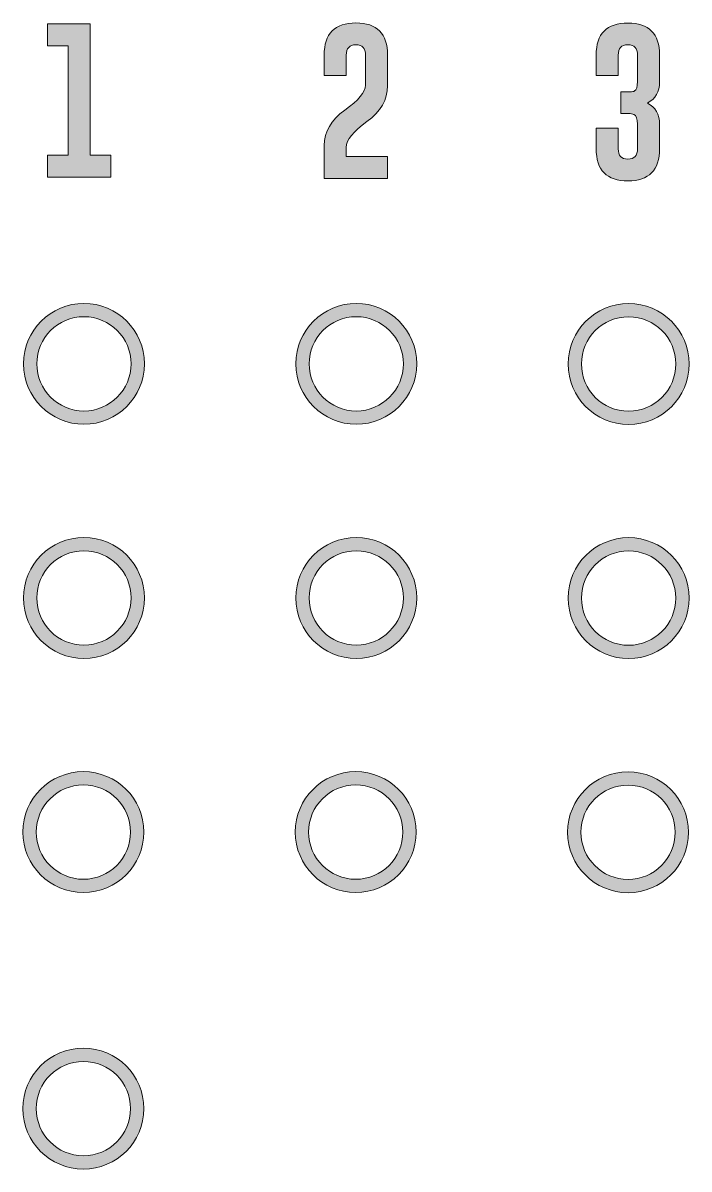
# Model space of a CAD drawing. Header units: inches. Extents: x 3.4 to 89.2, y -46.3 to -3.9.
# Drawn here: x 3.38 to 21.04, y -34.34 to -3.96 of the extents above; entities that cross this region are included whole.
import ezdxf

# ---------------------------------------------------------------- set-up
doc = ezdxf.new("R2010")
doc.units = ezdxf.units.IN
doc.header["$MEASUREMENT"] = 0
doc.layers.add('With Dials 2', color=7, linetype='Continuous')

# ---------------------------------------------------------------- blocks, each defined once
blk = doc.blocks.new('block 3')
at = {"layer": 'With Dials 2', "true_color": 0x231f20}
h = blk.add_hatch(color=250, dxfattribs=at)
h.dxf.hatch_style = 2
h.paths.add_polyline_path([(5.166, -3.992), (5.166, -7.471), (5.714, -7.471), (5.714, -8.048), (4.034, -8.048), (4.034, -7.471), (4.581, -7.471), (4.581, -4.569), (4.034, -4.569), (4.034, -3.992)])
at = {"layer": 'With Dials 2', "lineweight": 0}
blk.add_lwpolyline([(5.166, -3.992), (5.166, -7.471), (5.714, -7.471), (5.714, -8.048), (4.034, -8.048), (4.034, -7.471), (4.581, -7.471), (4.581, -4.569), (4.034, -4.569), (4.034, -3.992), (5.166, -3.992)], dxfattribs=at)
blk = doc.blocks.new('block 4')
at = {"layer": 'With Dials 2', "true_color": 0x231f20}
h = blk.add_hatch(color=250, dxfattribs=at)
h.dxf.hatch_style = 2
edge = h.paths.add_edge_path()
edge.add_spline(control_points=[(11.37, -7.216), (11.37, -6.851), (11.552, -6.538), (11.916, -6.277), (12.281, -6.017), (12.464, -5.796), (12.466, -5.614), (12.466, -5.614), (12.466, -4.818), (12.466, -4.818), (12.466, -4.635), (12.382, -4.543), (12.214, -4.543), (12.214, -4.543), (12.209, -4.543), (12.209, -4.543), (12.04, -4.543), (11.955, -4.635), (11.955, -4.818), (11.955, -4.818), (11.955, -5.362), (11.955, -5.362), (11.955, -5.362), (11.37, -5.362), (11.37, -5.362), (11.37, -5.362), (11.37, -4.818), (11.37, -4.818), (11.37, -4.249), (11.65, -3.964), (12.209, -3.964), (12.77, -3.964), (13.051, -4.249), (13.051, -4.818), (13.051, -4.818), (13.051, -5.628), (13.051, -5.628), (13.051, -6), (12.868, -6.317), (12.503, -6.579), (12.138, -6.84), (11.955, -7.068), (11.955, -7.265), (11.955, -7.265), (11.955, -7.509), (11.955, -7.509), (11.955, -7.509), (13.051, -7.509), (13.051, -7.509), (13.051, -7.509), (13.051, -8.086), (13.051, -8.086), (13.051, -8.086), (11.37, -8.086), (11.37, -8.086), (11.37, -8.086), (11.37, -7.216), (11.37, -7.216)], knot_values=[0, 0, 0, 0, 1, 1, 1, 2, 2, 2, 3, 3, 3, 4, 4, 4, 5, 5, 5, 6, 6, 6, 7, 7, 7, 8, 8, 8, 9, 9, 9, 10, 10, 10, 11, 11, 11, 12, 12, 12, 13, 13, 13, 14, 14, 14, 15, 15, 15, 16, 16, 16, 17, 17, 17, 18, 18, 18, 19, 19, 19, 19], degree=3, periodic=1)
at = {"layer": 'With Dials 2', "lineweight": 0}
blk.add_open_spline([(11.37, -7.216), (11.37, -6.851), (11.552, -6.538), (11.916, -6.277), (12.281, -6.017), (12.464, -5.796), (12.466, -5.614), (12.466, -5.614), (12.466, -4.818), (12.466, -4.818), (12.466, -4.635), (12.382, -4.543), (12.214, -4.543), (12.214, -4.543), (12.209, -4.543), (12.209, -4.543), (12.04, -4.543), (11.955, -4.635), (11.955, -4.818), (11.955, -4.818), (11.955, -5.362), (11.955, -5.362), (11.955, -5.362), (11.37, -5.362), (11.37, -5.362), (11.37, -5.362), (11.37, -4.818), (11.37, -4.818), (11.37, -4.249), (11.65, -3.964), (12.209, -3.964), (12.77, -3.964), (13.051, -4.249), (13.051, -4.818), (13.051, -4.818), (13.051, -5.628), (13.051, -5.628), (13.051, -6), (12.868, -6.317), (12.503, -6.579), (12.138, -6.84), (11.955, -7.068), (11.955, -7.265), (11.955, -7.265), (11.955, -7.509), (11.955, -7.509), (11.955, -7.509), (13.051, -7.509), (13.051, -7.509), (13.051, -7.509), (13.051, -8.086), (13.051, -8.086), (13.051, -8.086), (11.37, -8.086), (11.37, -8.086), (11.37, -8.086), (11.37, -7.216), (11.37, -7.216)], degree=3, knots=[0, 0, 0, 0, 1, 1, 1, 2, 2, 2, 3, 3, 3, 4, 4, 4, 5, 5, 5, 6, 6, 6, 7, 7, 7, 8, 8, 8, 9, 9, 9, 10, 10, 10, 11, 11, 11, 12, 12, 12, 13, 13, 13, 14, 14, 14, 15, 15, 15, 16, 16, 16, 17, 17, 17, 18, 18, 18, 19, 19, 19, 19], dxfattribs=at)
blk = doc.blocks.new('block 5')
at = {"layer": 'With Dials 2', "true_color": 0x231f20}
h = blk.add_hatch(color=250, dxfattribs=at)
h.dxf.hatch_style = 2
edge = h.paths.add_edge_path()
edge.add_spline(control_points=[(19.676, -4.818), (19.676, -4.636), (19.592, -4.545), (19.422, -4.543), (19.422, -4.543), (19.418, -4.543), (19.418, -4.543), (19.25, -4.543), (19.166, -4.635), (19.166, -4.818), (19.166, -4.818), (19.166, -5.362), (19.166, -5.362), (19.166, -5.362), (18.581, -5.362), (18.581, -5.362), (18.581, -5.362), (18.581, -4.818), (18.581, -4.818), (18.581, -4.25), (18.861, -3.967), (19.42, -3.967), (19.981, -3.967), (20.261, -4.25), (20.261, -4.818), (20.261, -4.818), (20.261, -5.523), (20.261, -5.523), (20.261, -5.789), (20.154, -5.977), (19.941, -6.087), (20.154, -6.198), (20.261, -6.386), (20.261, -6.652), (20.261, -6.652), (20.261, -7.299), (20.261, -7.299), (20.261, -7.866), (19.981, -8.15), (19.42, -8.15), (18.861, -8.15), (18.581, -7.866), (18.581, -7.299), (18.581, -7.299), (18.581, -6.755), (18.581, -6.755), (18.581, -6.755), (19.166, -6.755), (19.166, -6.755), (19.166, -6.755), (19.166, -7.299), (19.166, -7.299), (19.166, -7.482), (19.25, -7.574), (19.418, -7.574), (19.418, -7.574), (19.422, -7.574), (19.422, -7.574), (19.592, -7.572), (19.676, -7.481), (19.676, -7.299), (19.676, -7.299), (19.676, -6.652), (19.676, -6.652), (19.676, -6.504), (19.645, -6.417), (19.583, -6.389), (19.55, -6.375), (19.499, -6.368), (19.43, -6.368), (19.43, -6.368), (19.238, -6.368), (19.238, -6.368), (19.238, -6.368), (19.238, -5.792), (19.238, -5.792), (19.238, -5.792), (19.476, -5.792), (19.476, -5.792), (19.531, -5.792), (19.572, -5.783), (19.6, -5.767), (19.651, -5.738), (19.676, -5.655), (19.676, -5.519), (19.676, -5.519), (19.676, -4.818), (19.676, -4.818)], knot_values=[0, 0, 0, 0, 1, 1, 1, 2, 2, 2, 3, 3, 3, 4, 4, 4, 5, 5, 5, 6, 6, 6, 7, 7, 7, 8, 8, 8, 9, 9, 9, 10, 10, 10, 11, 11, 11, 12, 12, 12, 13, 13, 13, 14, 14, 14, 15, 15, 15, 16, 16, 16, 17, 17, 17, 18, 18, 18, 19, 19, 19, 20, 20, 20, 21, 21, 21, 22, 22, 22, 23, 23, 23, 24, 24, 24, 25, 25, 25, 26, 26, 26, 27, 27, 27, 28, 28, 28, 29, 29, 29, 29], degree=3, periodic=1)
at = {"layer": 'With Dials 2', "lineweight": 0}
blk.add_open_spline([(19.676, -4.818), (19.676, -4.636), (19.592, -4.545), (19.422, -4.543), (19.422, -4.543), (19.418, -4.543), (19.418, -4.543), (19.25, -4.543), (19.166, -4.635), (19.166, -4.818), (19.166, -4.818), (19.166, -5.362), (19.166, -5.362), (19.166, -5.362), (18.581, -5.362), (18.581, -5.362), (18.581, -5.362), (18.581, -4.818), (18.581, -4.818), (18.581, -4.25), (18.861, -3.967), (19.42, -3.967), (19.981, -3.967), (20.261, -4.25), (20.261, -4.818), (20.261, -4.818), (20.261, -5.523), (20.261, -5.523), (20.261, -5.789), (20.154, -5.977), (19.941, -6.087), (20.154, -6.198), (20.261, -6.386), (20.261, -6.652), (20.261, -6.652), (20.261, -7.299), (20.261, -7.299), (20.261, -7.866), (19.981, -8.15), (19.42, -8.15), (18.861, -8.15), (18.581, -7.866), (18.581, -7.299), (18.581, -7.299), (18.581, -6.755), (18.581, -6.755), (18.581, -6.755), (19.166, -6.755), (19.166, -6.755), (19.166, -6.755), (19.166, -7.299), (19.166, -7.299), (19.166, -7.482), (19.25, -7.574), (19.418, -7.574), (19.418, -7.574), (19.422, -7.574), (19.422, -7.574), (19.592, -7.572), (19.676, -7.481), (19.676, -7.299), (19.676, -7.299), (19.676, -6.652), (19.676, -6.652), (19.676, -6.504), (19.645, -6.417), (19.583, -6.389), (19.55, -6.375), (19.499, -6.368), (19.43, -6.368), (19.43, -6.368), (19.238, -6.368), (19.238, -6.368), (19.238, -6.368), (19.238, -5.792), (19.238, -5.792), (19.238, -5.792), (19.476, -5.792), (19.476, -5.792), (19.531, -5.792), (19.572, -5.783), (19.6, -5.767), (19.651, -5.738), (19.676, -5.655), (19.676, -5.519), (19.676, -5.519), (19.676, -4.818), (19.676, -4.818)], degree=3, knots=[0, 0, 0, 0, 1, 1, 1, 2, 2, 2, 3, 3, 3, 4, 4, 4, 5, 5, 5, 6, 6, 6, 7, 7, 7, 8, 8, 8, 9, 9, 9, 10, 10, 10, 11, 11, 11, 12, 12, 12, 13, 13, 13, 14, 14, 14, 15, 15, 15, 16, 16, 16, 17, 17, 17, 18, 18, 18, 19, 19, 19, 20, 20, 20, 21, 21, 21, 22, 22, 22, 23, 23, 23, 24, 24, 24, 25, 25, 25, 26, 26, 26, 27, 27, 27, 28, 28, 28, 29, 29, 29, 29], dxfattribs=at)
blk = doc.blocks.new('block 2')
at = {"layer": 'With Dials 2'}
for name in ['block 3', 'block 4', 'block 5']:
    blk.add_blockref(name, (0, 0), dxfattribs=at)
blk = doc.blocks.new('block 14')
at = {"layer": 'With Dials 2', "true_color": 0x231f20}
h = blk.add_hatch(color=250, dxfattribs=at)
h.dxf.hatch_style = 2
edge = h.paths.add_edge_path()
edge.add_spline(control_points=[(5, -11.397), (4.116, -11.397), (3.397, -12.116), (3.397, -13), (3.397, -13.883), (4.116, -14.602), (5, -14.602), (5.884, -14.602), (6.603, -13.883), (6.603, -13), (6.603, -12.116), (5.884, -11.397), (5, -11.397), (5, -11.397), (5, -11.397), (5, -11.397)], knot_values=[0, 0, 0, 0, 1, 1, 1, 2, 2, 2, 3, 3, 3, 4, 4, 4, 5, 5, 5, 5], degree=3, periodic=1)
edge = h.paths.add_edge_path()
edge.add_spline(control_points=[(5, -11.75), (5.69, -11.75), (6.25, -12.309), (6.25, -13), (6.25, -13.69), (5.69, -14.25), (5, -14.25), (4.31, -14.25), (3.75, -13.69), (3.75, -13), (3.75, -12.309), (4.31, -11.75), (5, -11.75)], knot_values=[0, 0, 0, 0, 0.352778, 0.352778, 0.352778, 0.705556, 0.705556, 0.705556, 1.058333, 1.058333, 1.058333, 1.411111, 1.411111, 1.411111, 1.411111], degree=3, periodic=0)
edge.add_line((5, -11.75), (5, -11.75))
at = {"layer": 'With Dials 2', "lineweight": 0}
for points, knots in [([(5, -11.397), (4.116, -11.397), (3.397, -12.116), (3.397, -13), (3.397, -13.883), (4.116, -14.602), (5, -14.602), (5.884, -14.602), (6.603, -13.883), (6.603, -13), (6.603, -12.116), (5.884, -11.397), (5, -11.397), (5, -11.397), (5, -11.397), (5, -11.397)], [0, 0, 0, 0, 1, 1, 1, 2, 2, 2, 3, 3, 3, 4, 4, 4, 5, 5, 5, 5]), ([(5, -11.75), (5.69, -11.75), (6.25, -12.309), (6.25, -13), (6.25, -13.69), (5.69, -14.25), (5, -14.25), (4.31, -14.25), (3.75, -13.69), (3.75, -13), (3.75, -12.309), (4.31, -11.75), (5, -11.75)], [0, 0, 0, 0, 1, 1, 1, 2, 2, 2, 3, 3, 3, 4, 4, 4, 4])]:
    blk.add_open_spline(points, degree=3, knots=knots, dxfattribs=at)
blk = doc.blocks.new('block 15')
at = {"layer": 'With Dials 2', "true_color": 0x231f20}
h = blk.add_hatch(color=250, dxfattribs=at)
h.dxf.hatch_style = 2
edge = h.paths.add_edge_path()
edge.add_spline(control_points=[(5, -17.602), (4.116, -17.602), (3.397, -18.321), (3.397, -19.205), (3.397, -20.089), (4.116, -20.808), (5, -20.808), (5.884, -20.808), (6.603, -20.089), (6.603, -19.205), (6.603, -18.321), (5.884, -17.602), (5, -17.602), (5, -17.602), (5, -17.602), (5, -17.602)], knot_values=[0, 0, 0, 0, 1, 1, 1, 2, 2, 2, 3, 3, 3, 4, 4, 4, 5, 5, 5, 5], degree=3, periodic=1)
edge = h.paths.add_edge_path()
edge.add_spline(control_points=[(5, -17.955), (5.69, -17.955), (6.25, -18.515), (6.25, -19.205), (6.25, -19.896), (5.69, -20.455), (5, -20.455), (4.31, -20.455), (3.75, -19.896), (3.75, -19.205), (3.75, -18.515), (4.31, -17.955), (5, -17.955)], knot_values=[0, 0, 0, 0, 0.352778, 0.352778, 0.352778, 0.705556, 0.705556, 0.705556, 1.058333, 1.058333, 1.058333, 1.411111, 1.411111, 1.411111, 1.411111], degree=3, periodic=0)
edge.add_line((5, -17.955), (5, -17.955))
at = {"layer": 'With Dials 2', "lineweight": 0}
for points, knots in [([(5, -17.602), (4.116, -17.602), (3.397, -18.321), (3.397, -19.205), (3.397, -20.089), (4.116, -20.808), (5, -20.808), (5.884, -20.808), (6.603, -20.089), (6.603, -19.205), (6.603, -18.321), (5.884, -17.602), (5, -17.602), (5, -17.602), (5, -17.602), (5, -17.602)], [0, 0, 0, 0, 1, 1, 1, 2, 2, 2, 3, 3, 3, 4, 4, 4, 5, 5, 5, 5]), ([(5, -17.955), (5.69, -17.955), (6.25, -18.515), (6.25, -19.205), (6.25, -19.896), (5.69, -20.455), (5, -20.455), (4.31, -20.455), (3.75, -19.896), (3.75, -19.205), (3.75, -18.515), (4.31, -17.955), (5, -17.955)], [0, 0, 0, 0, 1, 1, 1, 2, 2, 2, 3, 3, 3, 4, 4, 4, 4])]:
    blk.add_open_spline(points, degree=3, knots=knots, dxfattribs=at)
blk = doc.blocks.new('block 17')
at = {"layer": 'With Dials 2', "true_color": 0x231f20}
h = blk.add_hatch(color=250, dxfattribs=at)
h.dxf.hatch_style = 2
edge = h.paths.add_edge_path()
edge.add_spline(control_points=[(4.985, -23.808), (4.101, -23.808), (3.382, -24.527), (3.382, -25.411), (3.382, -26.294), (4.101, -27.013), (4.985, -27.013), (5.869, -27.013), (6.588, -26.294), (6.588, -25.411), (6.588, -24.527), (5.869, -23.808), (4.985, -23.808), (4.985, -23.808), (4.985, -23.808), (4.985, -23.808)], knot_values=[0, 0, 0, 0, 1, 1, 1, 2, 2, 2, 3, 3, 3, 4, 4, 4, 5, 5, 5, 5], degree=3, periodic=1)
edge = h.paths.add_edge_path()
edge.add_spline(control_points=[(4.985, -24.161), (5.676, -24.161), (6.235, -24.72), (6.235, -25.411), (6.235, -26.101), (5.676, -26.661), (4.985, -26.661), (4.295, -26.661), (3.735, -26.101), (3.735, -25.411), (3.735, -24.72), (4.295, -24.161), (4.985, -24.161)], knot_values=[0, 0, 0, 0, 0.352778, 0.352778, 0.352778, 0.705556, 0.705556, 0.705556, 1.058333, 1.058333, 1.058333, 1.411111, 1.411111, 1.411111, 1.411111], degree=3, periodic=0)
edge.add_line((4.985, -24.161), (4.985, -24.161))
at = {"layer": 'With Dials 2', "lineweight": 0}
for points, knots in [([(4.985, -23.808), (4.101, -23.808), (3.382, -24.527), (3.382, -25.411), (3.382, -26.294), (4.101, -27.013), (4.985, -27.013), (5.869, -27.013), (6.588, -26.294), (6.588, -25.411), (6.588, -24.527), (5.869, -23.808), (4.985, -23.808), (4.985, -23.808), (4.985, -23.808), (4.985, -23.808)], [0, 0, 0, 0, 1, 1, 1, 2, 2, 2, 3, 3, 3, 4, 4, 4, 5, 5, 5, 5]), ([(4.985, -24.161), (5.676, -24.161), (6.235, -24.72), (6.235, -25.411), (6.235, -26.101), (5.676, -26.661), (4.985, -26.661), (4.295, -26.661), (3.735, -26.101), (3.735, -25.411), (3.735, -24.72), (4.295, -24.161), (4.985, -24.161)], [0, 0, 0, 0, 1, 1, 1, 2, 2, 2, 3, 3, 3, 4, 4, 4, 4])]:
    blk.add_open_spline(points, degree=3, knots=knots, dxfattribs=at)
blk = doc.blocks.new('block 18')
at = {"layer": 'With Dials 2', "true_color": 0x231f20}
h = blk.add_hatch(color=250, dxfattribs=at)
h.dxf.hatch_style = 2
edge = h.paths.add_edge_path()
edge.add_spline(control_points=[(4.985, -31.137), (4.101, -31.137), (3.382, -31.856), (3.382, -32.739), (3.382, -33.623), (4.101, -34.342), (4.985, -34.342), (5.869, -34.342), (6.588, -33.623), (6.588, -32.739), (6.588, -31.856), (5.869, -31.137), (4.985, -31.137), (4.985, -31.137), (4.985, -31.137), (4.985, -31.137)], knot_values=[0, 0, 0, 0, 1, 1, 1, 2, 2, 2, 3, 3, 3, 4, 4, 4, 5, 5, 5, 5], degree=3, periodic=1)
edge = h.paths.add_edge_path()
edge.add_spline(control_points=[(4.985, -31.489), (5.676, -31.489), (6.235, -32.049), (6.235, -32.739), (6.235, -33.43), (5.676, -33.989), (4.985, -33.989), (4.295, -33.989), (3.735, -33.43), (3.735, -32.739), (3.735, -32.049), (4.295, -31.489), (4.985, -31.489)], knot_values=[0, 0, 0, 0, 0.352778, 0.352778, 0.352778, 0.705556, 0.705556, 0.705556, 1.058333, 1.058333, 1.058333, 1.411111, 1.411111, 1.411111, 1.411111], degree=3, periodic=0)
edge.add_line((4.985, -31.489), (4.985, -31.489))
at = {"layer": 'With Dials 2', "lineweight": 0}
for points, knots in [([(4.985, -31.137), (4.101, -31.137), (3.382, -31.856), (3.382, -32.739), (3.382, -33.623), (4.101, -34.342), (4.985, -34.342), (5.869, -34.342), (6.588, -33.623), (6.588, -32.739), (6.588, -31.856), (5.869, -31.137), (4.985, -31.137), (4.985, -31.137), (4.985, -31.137), (4.985, -31.137)], [0, 0, 0, 0, 1, 1, 1, 2, 2, 2, 3, 3, 3, 4, 4, 4, 5, 5, 5, 5]), ([(4.985, -31.489), (5.676, -31.489), (6.235, -32.049), (6.235, -32.739), (6.235, -33.43), (5.676, -33.989), (4.985, -33.989), (4.295, -33.989), (3.735, -33.43), (3.735, -32.739), (3.735, -32.049), (4.295, -31.489), (4.985, -31.489)], [0, 0, 0, 0, 1, 1, 1, 2, 2, 2, 3, 3, 3, 4, 4, 4, 4])]:
    blk.add_open_spline(points, degree=3, knots=knots, dxfattribs=at)
blk = doc.blocks.new('block 16')
at = {"layer": 'With Dials 2'}
for name in ['block 17', 'block 18']:
    blk.add_blockref(name, (0, 0), dxfattribs=at)
blk = doc.blocks.new('block 13')
at = {"layer": 'With Dials 2'}
for name in ['block 14', 'block 15', 'block 16']:
    blk.add_blockref(name, (0, 0), dxfattribs=at)
blk = doc.blocks.new('block 34')
at = {"layer": 'With Dials 2', "true_color": 0x231f20}
h = blk.add_hatch(color=250, dxfattribs=at)
h.dxf.hatch_style = 2
edge = h.paths.add_edge_path()
edge.add_spline(control_points=[(19.441, -11.401), (18.557, -11.401), (17.838, -12.12), (17.838, -13.004), (17.838, -13.887), (18.557, -14.606), (19.441, -14.606), (20.324, -14.606), (21.044, -13.887), (21.044, -13.004), (21.044, -12.12), (20.324, -11.401), (19.441, -11.401), (19.441, -11.401), (19.441, -11.401), (19.441, -11.401)], knot_values=[0, 0, 0, 0, 1, 1, 1, 2, 2, 2, 3, 3, 3, 4, 4, 4, 5, 5, 5, 5], degree=3, periodic=1)
edge = h.paths.add_edge_path()
edge.add_spline(control_points=[(19.441, -11.754), (20.131, -11.754), (20.691, -12.313), (20.691, -13.004), (20.691, -13.694), (20.131, -14.254), (19.441, -14.254), (18.75, -14.254), (18.191, -13.694), (18.191, -13.004), (18.191, -12.313), (18.75, -11.754), (19.441, -11.754)], knot_values=[0, 0, 0, 0, 0.352778, 0.352778, 0.352778, 0.705556, 0.705556, 0.705556, 1.058333, 1.058333, 1.058333, 1.411111, 1.411111, 1.411111, 1.411111], degree=3, periodic=0)
edge.add_line((19.441, -11.754), (19.441, -11.754))
at = {"layer": 'With Dials 2', "lineweight": 0}
for points, knots in [([(19.441, -11.401), (18.557, -11.401), (17.838, -12.12), (17.838, -13.004), (17.838, -13.887), (18.557, -14.606), (19.441, -14.606), (20.324, -14.606), (21.044, -13.887), (21.044, -13.004), (21.044, -12.12), (20.324, -11.401), (19.441, -11.401), (19.441, -11.401), (19.441, -11.401), (19.441, -11.401)], [0, 0, 0, 0, 1, 1, 1, 2, 2, 2, 3, 3, 3, 4, 4, 4, 5, 5, 5, 5]), ([(19.441, -11.754), (20.131, -11.754), (20.691, -12.313), (20.691, -13.004), (20.691, -13.694), (20.131, -14.254), (19.441, -14.254), (18.75, -14.254), (18.191, -13.694), (18.191, -13.004), (18.191, -12.313), (18.75, -11.754), (19.441, -11.754)], [0, 0, 0, 0, 1, 1, 1, 2, 2, 2, 3, 3, 3, 4, 4, 4, 4])]:
    blk.add_open_spline(points, degree=3, knots=knots, dxfattribs=at)
blk = doc.blocks.new('block 35')
at = {"layer": 'With Dials 2', "true_color": 0x231f20}
h = blk.add_hatch(color=250, dxfattribs=at)
h.dxf.hatch_style = 2
edge = h.paths.add_edge_path()
edge.add_spline(control_points=[(19.441, -17.606), (18.557, -17.606), (17.838, -18.325), (17.838, -19.209), (17.838, -20.093), (18.557, -20.812), (19.441, -20.812), (20.324, -20.812), (21.044, -20.093), (21.044, -19.209), (21.044, -18.325), (20.324, -17.606), (19.441, -17.606), (19.441, -17.606), (19.441, -17.606), (19.441, -17.606)], knot_values=[0, 0, 0, 0, 1, 1, 1, 2, 2, 2, 3, 3, 3, 4, 4, 4, 5, 5, 5, 5], degree=3, periodic=1)
edge = h.paths.add_edge_path()
edge.add_spline(control_points=[(19.441, -17.959), (20.131, -17.959), (20.691, -18.519), (20.691, -19.209), (20.691, -19.899), (20.131, -20.459), (19.441, -20.459), (18.75, -20.459), (18.191, -19.899), (18.191, -19.209), (18.191, -18.519), (18.75, -17.959), (19.441, -17.959)], knot_values=[0, 0, 0, 0, 0.352778, 0.352778, 0.352778, 0.705556, 0.705556, 0.705556, 1.058333, 1.058333, 1.058333, 1.411111, 1.411111, 1.411111, 1.411111], degree=3, periodic=0)
edge.add_line((19.441, -17.959), (19.441, -17.959))
at = {"layer": 'With Dials 2', "lineweight": 0}
for points, knots in [([(19.441, -17.606), (18.557, -17.606), (17.838, -18.325), (17.838, -19.209), (17.838, -20.093), (18.557, -20.812), (19.441, -20.812), (20.324, -20.812), (21.044, -20.093), (21.044, -19.209), (21.044, -18.325), (20.324, -17.606), (19.441, -17.606), (19.441, -17.606), (19.441, -17.606), (19.441, -17.606)], [0, 0, 0, 0, 1, 1, 1, 2, 2, 2, 3, 3, 3, 4, 4, 4, 5, 5, 5, 5]), ([(19.441, -17.959), (20.131, -17.959), (20.691, -18.519), (20.691, -19.209), (20.691, -19.899), (20.131, -20.459), (19.441, -20.459), (18.75, -20.459), (18.191, -19.899), (18.191, -19.209), (18.191, -18.519), (18.75, -17.959), (19.441, -17.959)], [0, 0, 0, 0, 1, 1, 1, 2, 2, 2, 3, 3, 3, 4, 4, 4, 4])]:
    blk.add_open_spline(points, degree=3, knots=knots, dxfattribs=at)
blk = doc.blocks.new('block 36')
at = {"layer": 'With Dials 2', "true_color": 0x231f20}
h = blk.add_hatch(color=250, dxfattribs=at)
h.dxf.hatch_style = 2
edge = h.paths.add_edge_path()
edge.add_spline(control_points=[(19.426, -23.812), (18.542, -23.812), (17.823, -24.531), (17.823, -25.415), (17.823, -26.298), (18.542, -27.017), (19.426, -27.017), (20.31, -27.017), (21.029, -26.298), (21.029, -25.415), (21.029, -24.531), (20.31, -23.812), (19.426, -23.812), (19.426, -23.812), (19.426, -23.812), (19.426, -23.812)], knot_values=[0, 0, 0, 0, 1, 1, 1, 2, 2, 2, 3, 3, 3, 4, 4, 4, 5, 5, 5, 5], degree=3, periodic=1)
edge = h.paths.add_edge_path()
edge.add_spline(control_points=[(19.426, -24.165), (20.116, -24.165), (20.676, -24.724), (20.676, -25.415), (20.676, -26.105), (20.116, -26.665), (19.426, -26.665), (18.736, -26.665), (18.176, -26.105), (18.176, -25.415), (18.176, -24.724), (18.736, -24.165), (19.426, -24.165)], knot_values=[0, 0, 0, 0, 0.352778, 0.352778, 0.352778, 0.705556, 0.705556, 0.705556, 1.058333, 1.058333, 1.058333, 1.411111, 1.411111, 1.411111, 1.411111], degree=3, periodic=0)
edge.add_line((19.426, -24.165), (19.426, -24.165))
at = {"layer": 'With Dials 2', "lineweight": 0}
for points, knots in [([(19.426, -23.812), (18.542, -23.812), (17.823, -24.531), (17.823, -25.415), (17.823, -26.298), (18.542, -27.017), (19.426, -27.017), (20.31, -27.017), (21.029, -26.298), (21.029, -25.415), (21.029, -24.531), (20.31, -23.812), (19.426, -23.812), (19.426, -23.812), (19.426, -23.812), (19.426, -23.812)], [0, 0, 0, 0, 1, 1, 1, 2, 2, 2, 3, 3, 3, 4, 4, 4, 5, 5, 5, 5]), ([(19.426, -24.165), (20.116, -24.165), (20.676, -24.724), (20.676, -25.415), (20.676, -26.105), (20.116, -26.665), (19.426, -26.665), (18.736, -26.665), (18.176, -26.105), (18.176, -25.415), (18.176, -24.724), (18.736, -24.165), (19.426, -24.165)], [0, 0, 0, 0, 1, 1, 1, 2, 2, 2, 3, 3, 3, 4, 4, 4, 4])]:
    blk.add_open_spline(points, degree=3, knots=knots, dxfattribs=at)
blk = doc.blocks.new('block 33')
at = {"layer": 'With Dials 2'}
for name in ['block 34', 'block 35', 'block 36']:
    blk.add_blockref(name, (0, 0), dxfattribs=at)
blk = doc.blocks.new('block 38')
at = {"layer": 'With Dials 2', "true_color": 0x231f20}
h = blk.add_hatch(color=250, dxfattribs=at)
h.dxf.hatch_style = 2
edge = h.paths.add_edge_path()
edge.add_spline(control_points=[(12.22, -11.397), (11.337, -11.397), (10.618, -12.116), (10.618, -13), (10.618, -13.883), (11.337, -14.602), (12.22, -14.602), (13.104, -14.602), (13.823, -13.883), (13.823, -13), (13.823, -12.116), (13.104, -11.397), (12.22, -11.397), (12.22, -11.397), (12.22, -11.397), (12.22, -11.397)], knot_values=[0, 0, 0, 0, 1, 1, 1, 2, 2, 2, 3, 3, 3, 4, 4, 4, 5, 5, 5, 5], degree=3, periodic=1)
edge = h.paths.add_edge_path()
edge.add_spline(control_points=[(12.22, -11.75), (12.911, -11.75), (13.47, -12.309), (13.47, -13), (13.47, -13.69), (12.911, -14.25), (12.22, -14.25), (11.53, -14.25), (10.97, -13.69), (10.97, -13), (10.97, -12.309), (11.53, -11.75), (12.22, -11.75)], knot_values=[0, 0, 0, 0, 0.352778, 0.352778, 0.352778, 0.705556, 0.705556, 0.705556, 1.058333, 1.058333, 1.058333, 1.411111, 1.411111, 1.411111, 1.411111], degree=3, periodic=0)
edge.add_line((12.22, -11.75), (12.22, -11.75))
at = {"layer": 'With Dials 2', "lineweight": 0}
for points, knots in [([(12.22, -11.397), (11.337, -11.397), (10.618, -12.116), (10.618, -13), (10.618, -13.883), (11.337, -14.602), (12.22, -14.602), (13.104, -14.602), (13.823, -13.883), (13.823, -13), (13.823, -12.116), (13.104, -11.397), (12.22, -11.397), (12.22, -11.397), (12.22, -11.397), (12.22, -11.397)], [0, 0, 0, 0, 1, 1, 1, 2, 2, 2, 3, 3, 3, 4, 4, 4, 5, 5, 5, 5]), ([(12.22, -11.75), (12.911, -11.75), (13.47, -12.309), (13.47, -13), (13.47, -13.69), (12.911, -14.25), (12.22, -14.25), (11.53, -14.25), (10.97, -13.69), (10.97, -13), (10.97, -12.309), (11.53, -11.75), (12.22, -11.75)], [0, 0, 0, 0, 1, 1, 1, 2, 2, 2, 3, 3, 3, 4, 4, 4, 4])]:
    blk.add_open_spline(points, degree=3, knots=knots, dxfattribs=at)
blk = doc.blocks.new('block 39')
at = {"layer": 'With Dials 2', "true_color": 0x231f20}
h = blk.add_hatch(color=250, dxfattribs=at)
h.dxf.hatch_style = 2
edge = h.paths.add_edge_path()
edge.add_spline(control_points=[(12.22, -17.602), (11.337, -17.602), (10.618, -18.321), (10.618, -19.205), (10.618, -20.089), (11.337, -20.808), (12.22, -20.808), (13.104, -20.808), (13.823, -20.089), (13.823, -19.205), (13.823, -18.321), (13.104, -17.602), (12.22, -17.602), (12.22, -17.602), (12.22, -17.602), (12.22, -17.602)], knot_values=[0, 0, 0, 0, 1, 1, 1, 2, 2, 2, 3, 3, 3, 4, 4, 4, 5, 5, 5, 5], degree=3, periodic=1)
edge = h.paths.add_edge_path()
edge.add_spline(control_points=[(12.22, -17.955), (12.911, -17.955), (13.47, -18.515), (13.47, -19.205), (13.47, -19.896), (12.911, -20.455), (12.22, -20.455), (11.53, -20.455), (10.97, -19.896), (10.97, -19.205), (10.97, -18.515), (11.53, -17.955), (12.22, -17.955)], knot_values=[0, 0, 0, 0, 0.352778, 0.352778, 0.352778, 0.705556, 0.705556, 0.705556, 1.058333, 1.058333, 1.058333, 1.411111, 1.411111, 1.411111, 1.411111], degree=3, periodic=0)
edge.add_line((12.22, -17.955), (12.22, -17.955))
at = {"layer": 'With Dials 2', "lineweight": 0}
for points, knots in [([(12.22, -17.602), (11.337, -17.602), (10.618, -18.321), (10.618, -19.205), (10.618, -20.089), (11.337, -20.808), (12.22, -20.808), (13.104, -20.808), (13.823, -20.089), (13.823, -19.205), (13.823, -18.321), (13.104, -17.602), (12.22, -17.602), (12.22, -17.602), (12.22, -17.602), (12.22, -17.602)], [0, 0, 0, 0, 1, 1, 1, 2, 2, 2, 3, 3, 3, 4, 4, 4, 5, 5, 5, 5]), ([(12.22, -17.955), (12.911, -17.955), (13.47, -18.515), (13.47, -19.205), (13.47, -19.896), (12.911, -20.455), (12.22, -20.455), (11.53, -20.455), (10.97, -19.896), (10.97, -19.205), (10.97, -18.515), (11.53, -17.955), (12.22, -17.955)], [0, 0, 0, 0, 1, 1, 1, 2, 2, 2, 3, 3, 3, 4, 4, 4, 4])]:
    blk.add_open_spline(points, degree=3, knots=knots, dxfattribs=at)
blk = doc.blocks.new('block 41')
at = {"layer": 'With Dials 2', "true_color": 0x231f20}
h = blk.add_hatch(color=250, dxfattribs=at)
h.dxf.hatch_style = 2
edge = h.paths.add_edge_path()
edge.add_spline(control_points=[(12.206, -23.808), (11.322, -23.808), (10.603, -24.527), (10.603, -25.411), (10.603, -26.294), (11.322, -27.013), (12.206, -27.013), (13.089, -27.013), (13.808, -26.294), (13.808, -25.411), (13.808, -24.527), (13.089, -23.808), (12.206, -23.808), (12.206, -23.808), (12.206, -23.808), (12.206, -23.808)], knot_values=[0, 0, 0, 0, 1, 1, 1, 2, 2, 2, 3, 3, 3, 4, 4, 4, 5, 5, 5, 5], degree=3, periodic=1)
edge = h.paths.add_edge_path()
edge.add_spline(control_points=[(12.206, -24.161), (12.896, -24.161), (13.456, -24.72), (13.456, -25.411), (13.456, -26.101), (12.896, -26.661), (12.206, -26.661), (11.515, -26.661), (10.956, -26.101), (10.956, -25.411), (10.956, -24.72), (11.515, -24.161), (12.206, -24.161)], knot_values=[0, 0, 0, 0, 0.352778, 0.352778, 0.352778, 0.705556, 0.705556, 0.705556, 1.058333, 1.058333, 1.058333, 1.411111, 1.411111, 1.411111, 1.411111], degree=3, periodic=0)
edge.add_line((12.206, -24.161), (12.206, -24.161))
at = {"layer": 'With Dials 2', "lineweight": 0}
for points, knots in [([(12.206, -23.808), (11.322, -23.808), (10.603, -24.527), (10.603, -25.411), (10.603, -26.294), (11.322, -27.013), (12.206, -27.013), (13.089, -27.013), (13.808, -26.294), (13.808, -25.411), (13.808, -24.527), (13.089, -23.808), (12.206, -23.808), (12.206, -23.808), (12.206, -23.808), (12.206, -23.808)], [0, 0, 0, 0, 1, 1, 1, 2, 2, 2, 3, 3, 3, 4, 4, 4, 5, 5, 5, 5]), ([(12.206, -24.161), (12.896, -24.161), (13.456, -24.72), (13.456, -25.411), (13.456, -26.101), (12.896, -26.661), (12.206, -26.661), (11.515, -26.661), (10.956, -26.101), (10.956, -25.411), (10.956, -24.72), (11.515, -24.161), (12.206, -24.161)], [0, 0, 0, 0, 1, 1, 1, 2, 2, 2, 3, 3, 3, 4, 4, 4, 4])]:
    blk.add_open_spline(points, degree=3, knots=knots, dxfattribs=at)
blk = doc.blocks.new('block 40')
at = {"layer": 'With Dials 2'}
blk.add_blockref('block 41', (0, 0), dxfattribs=at)
blk = doc.blocks.new('block 37')
at = {"layer": 'With Dials 2'}
for name in ['block 38', 'block 39', 'block 40']:
    blk.add_blockref(name, (0, 0), dxfattribs=at)
blk = doc.blocks.new('block 12')
at = {"layer": 'With Dials 2'}
for name in ['block 13', 'block 37', 'block 33']:
    blk.add_blockref(name, (0, 0), dxfattribs=at)

msp = doc.modelspace()

# ---------------------------------------------------------------- block references
at = {"layer": 'With Dials 2'}
for name in ['block 2', 'block 12']:
    msp.add_blockref(name, (0, 0), dxfattribs=at)

doc.saveas('drawing.dxf')
